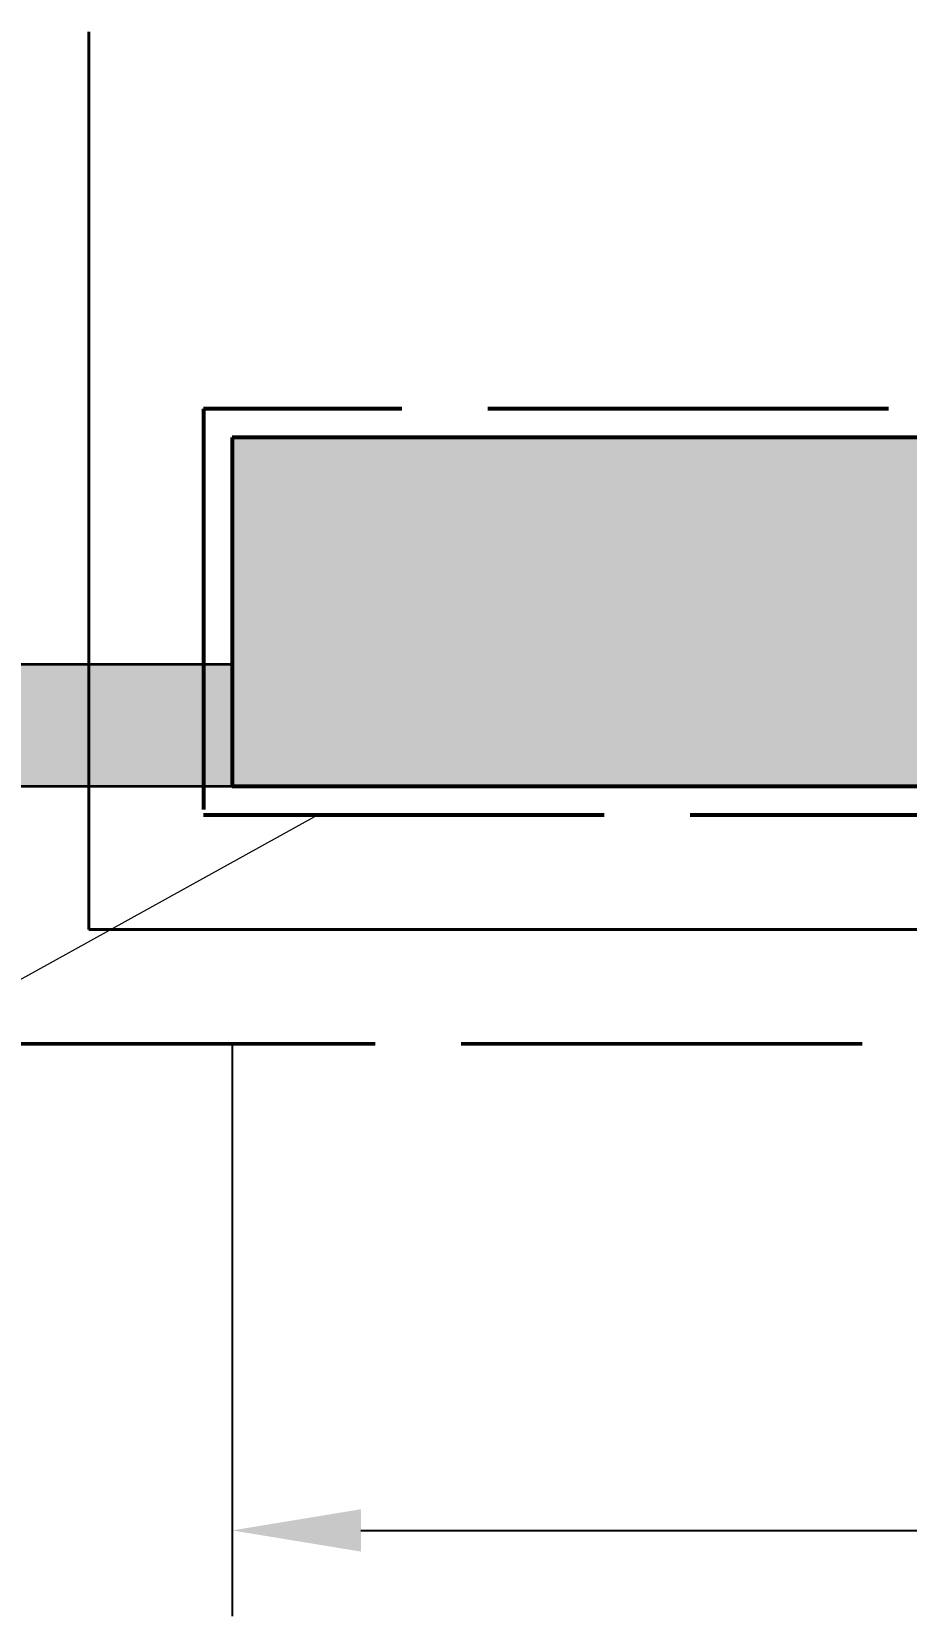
# Model space of a CAD drawing. Header units: millimetres. Extents: x -6059 to 54774, y -4267 to 3014.
# Drawn here: x -247 to 831, y -1023 to 930 of the extents above; entities that cross this region are included whole.
import ezdxf

# ---------------------------------------------------------------- set-up
doc = ezdxf.new("R2010")
doc.units = ezdxf.units.MM
doc.linetypes.add('DASH_494_106', pattern=[599.722222, 493.888889, -105.833333])
for name, color, linetype in [('DIMENSIONS', 7, 'Continuous'), ('GEOFAB', 5, 'Continuous'), ('LEADERS', 7, 'Continuous'), ('MODULE_ART', 7, 'Continuous'), ('PIPES', 7, 'Continuous'), ('TANK', 7, 'Continuous')]:
    doc.layers.add(name, color=color, linetype=linetype)
doc.styles.add('ARIAL', font='arial.ttf')
doc.dimstyles.get("Standard").update_dxf_attribs({"dimtxt": 2.5, "dimasz": 2.5, "dimexe": 1.25, "dimexo": 0.625, "dimtad": 1, "dimcen": 2.5, "dimazin": 3, "dimtfac": 1, "dimtmove": 0, "dimatfit": 3})

# ---------------------------------------------------------------- blocks, each defined once
blk = doc.blocks.new('atlancube_face')
at = {"true_color": 0x000000}
blk.add_solid([(-1.8, -1.8), (1151.8, -1.8), (-1.8, 781.8), (1151.8, 781.8)], dxfattribs=at)

msp = doc.modelspace()

# ---------------------------------------------------------------- linework, layer by layer
at = {"layer": 'GEOFAB', "color": 6, "lineweight": 40}
for q in [(-176.4, 930), (51926.4, -176.4)]:
    msp.add_line((-176.4, -176.4), q, dxfattribs=at)
at = {"layer": 'GEOFAB', "color": 5, "linetype": 'DASH_494_106', "lineweight": 50}
msp.add_line((-317.5, -317.5), (52067.5, -317.5), dxfattribs=at)
at = {"layer": 'GEOFAB', "color": 5, "linetype": 'DASH_494_106', "lineweight": 53}
msp.add_lwpolyline([(-35.3, -35.3), (51785.3, -35.3), (51785.3, 465.3), (-35.3, 465.3)], close=True, dxfattribs=at)
at = {"layer": 'LEADERS', "lineweight": 18}
msp.add_line((-952.5, -620.9), (105.8, -35.3), dxfattribs=at)
at = {"layer": 'PIPES', "lineweight": 35}
msp.add_lwpolyline([(-705.6, 0), (0, 0), (0, 150), (-705.6, 150)], close=True, dxfattribs=at)
at = {"layer": 'PIPES', "true_color": 0xbfbfbf}
msp.add_solid([(-705.6, 0), (0, 0), (-705.6, 150), (0, 150)], dxfattribs=at)
at = {"layer": 'TANK', "lineweight": 53}
msp.add_lwpolyline([(0, 0), (51750, 0), (51750, 430), (0, 430)], close=True, dxfattribs=at)

# ---------------------------------------------------------------- block references
at = {"layer": 'MODULE_ART', "yscale": 0.5512820512820513}
msp.add_blockref('atlancube_face', (0, 0), dxfattribs=at)

# ---------------------------------------------------------------- dimensions: what is measured, and where the dimension line sits
at = {"layer": 'DIMENSIONS'}
msp.add_linear_dim(base=(0, -917.2), p1=(0, -317.5), p2=(51750, -317.5), dimstyle='Standard', override={"dimtxt": 202.071111, "dimasz": 158.75, "dimexe": 105.833333, "dimexo": 0, "dimgap": 88.194444, "dimtad": 1, "dimtih": 0, "dimtoh": 0, "dimdec": 0, "dimtxsty": 'ARIAL', "dimclrd": 7, "dimclre": 7, "dimclrt": 7}, dxfattribs=at).render()

doc.saveas('drawing.dxf')
